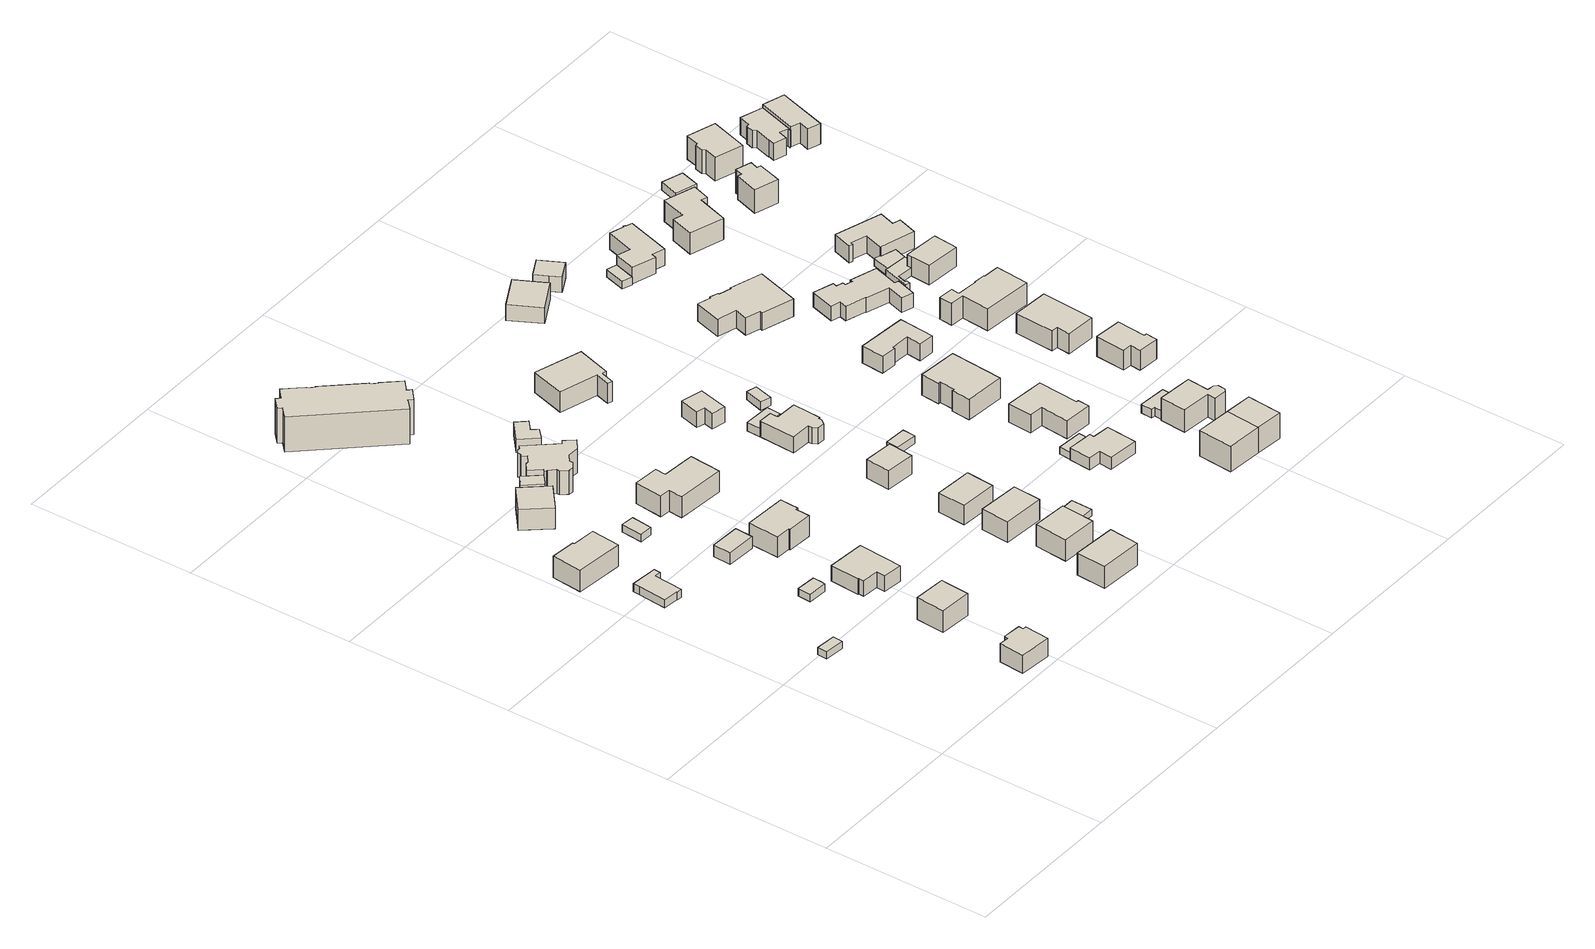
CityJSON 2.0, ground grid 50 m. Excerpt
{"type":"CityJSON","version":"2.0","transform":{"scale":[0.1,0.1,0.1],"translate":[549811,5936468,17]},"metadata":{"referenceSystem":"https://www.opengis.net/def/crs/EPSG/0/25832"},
"CityObjects":{
"building1":{"type":"Building","attributes":{"Gemeindeschluessel":"02200227","Geometrietyp2DReferenz":"3000","BezugspunktDach":"2000","function":"31001_2460","measuredHeight":2.18,"storeysAboveGround":1},"address":[{"country":"Germany","locality":"Hamburg","thoroughfareName":"Fruteweg","postcode":"22559"}],"geometry":[{"type":"Solid","lod":"1","boundaries":[[[[0,1,2,3]],[[4,5,6,7]],[[2,4,7,3]],[[1,5,4,2]],[[0,6,5,1]],[[3,7,6,0]]]]}]},
"building2":{"type":"Building","attributes":{"Gemeindeschluessel":"02200227","Geometrietyp2DReferenz":"3000","BezugspunktDach":"2000","function":"31001_1010","measuredHeight":2.43,"storeysAboveGround":1},"address":[{"country":"Germany","locality":"Hamburg","thoroughfareName":"Fruteweg","postcode":"22559"}],"geometry":[{"type":"Solid","lod":"1","boundaries":[[[[8,9,10,11,12,13,14,15,16]],[[17,18,19,20,21,22,23,24,25]],[[15,17,25,16]],[[14,18,17,15]],[[13,19,18,14]],[[12,20,19,13]],[[11,21,20,12]],[[10,22,21,11]],[[9,23,22,10]],[[8,24,23,9]],[[16,25,24,8]]]]}]},
"building3":{"type":"Building","attributes":{"Gemeindeschluessel":"02200227","Geometrietyp2DReferenz":"3000","BezugspunktDach":"2000","function":"31001_1010","measuredHeight":9.17,"storeysAboveGround":1},"address":[{"country":"Germany","locality":"Hamburg","thoroughfareNumber":"1","thoroughfareName":"Fruteweg","postcode":"22559"}],"geometry":[{"type":"Solid","lod":"1","boundaries":[[[[26,27,28,29,30,31]],[[32,33,34,35,36,37]],[[30,32,37,31]],[[29,33,32,30]],[[28,34,33,29]],[[27,35,34,28]],[[26,36,35,27]],[[31,37,36,26]]]]}]},
"building4":{"type":"Building","attributes":{"Gemeindeschluessel":"02200227","Geometrietyp2DReferenz":"3000","BezugspunktDach":"2000","function":"31001_1100","measuredHeight":7.71,"storeysAboveGround":1},"address":[{"country":"Germany","locality":"Hamburg","thoroughfareNumber":"27","thoroughfareName":"Gerlindweg","postcode":"22559"}],"geometry":[{"type":"Solid","lod":"1","boundaries":[[[[38,39,40,41,42,43,44,45]],[[46,47,48,49,50,51,52,53]],[[44,46,53,45]],[[43,47,46,44]],[[42,48,47,43]],[[41,49,48,42]],[[40,50,49,41]],[[39,51,50,40]],[[38,52,51,39]],[[45,53,52,38]]]]}]},
"building5":{"type":"Building","attributes":{"Gemeindeschluessel":"02200227","Geometrietyp2DReferenz":"3000","BezugspunktDach":"2000","function":"31001_2460","measuredHeight":2.41,"storeysAboveGround":1},"address":[{"country":"Germany","locality":"Hamburg","thoroughfareName":"Gerlindweg","postcode":"22559"}],"geometry":[{"type":"Solid","lod":"1","boundaries":[[[[54,55,56,57,58]],[[59,60,61,62,63]],[[57,59,63,58]],[[56,60,59,57]],[[55,61,60,56]],[[54,62,61,55]],[[58,63,62,54]]]]}]},
"building6":{"type":"Building","attributes":{"Gemeindeschluessel":"02200227","Geometrietyp2DReferenz":"3000","BezugspunktDach":"2000","function":"31001_1010","measuredHeight":9.56,"storeysAboveGround":1},"address":[{"country":"Germany","locality":"Hamburg","thoroughfareNumber":"29","thoroughfareName":"Gerlindweg","postcode":"22559"}],"geometry":[{"type":"Solid","lod":"1","boundaries":[[[[64,65,66,67]],[[68,69,70,71]],[[66,68,71,67]],[[65,69,68,66]],[[64,70,69,65]],[[67,71,70,64]]]]}]},
"building7":{"type":"Building","attributes":{"Gemeindeschluessel":"02200227","Geometrietyp2DReferenz":"3000","BezugspunktDach":"2000","function":"31001_1010","measuredHeight":7.61,"storeysAboveGround":2},"address":[{"country":"Germany","locality":"Hamburg","thoroughfareNumber":"23","thoroughfareName":"Tinsdaler Heideweg","postcode":"22559"}],"geometry":[{"type":"Solid","lod":"1","boundaries":[[[[72,73,74,75]],[[76,77,78,79]],[[74,76,79,75]],[[73,77,76,74]],[[72,78,77,73]],[[75,79,78,72]]]]}]},
"building8":{"type":"Building","attributes":{"Gemeindeschluessel":"02200227","Geometrietyp2DReferenz":"3000","BezugspunktDach":"2000","function":"31001_1010","measuredHeight":8.28,"storeysAboveGround":1},"address":[{"country":"Germany","locality":"Hamburg","thoroughfareNumber":"31","thoroughfareName":"Gerlindweg","postcode":"22559"}],"geometry":[{"type":"Solid","lod":"1","boundaries":[[[[80,81,82,83,84,85,86,87,88]],[[89,90,91,92,93,94,95,96,97]],[[87,89,97,88]],[[86,90,89,87]],[[85,91,90,86]],[[84,92,91,85]],[[83,93,92,84]],[[82,94,93,83]],[[81,95,94,82]],[[80,96,95,81]],[[88,97,96,80]]]]}]},
"building9":{"type":"Building","attributes":{"Gemeindeschluessel":"02200227","Geometrietyp2DReferenz":"3000","BezugspunktDach":"2000","function":"31001_2460","measuredHeight":4.73,"storeysAboveGround":1},"address":[{"country":"Germany","locality":"Hamburg","thoroughfareName":"Gerlindweg","postcode":"22559"}],"geometry":[{"type":"Solid","lod":"1","boundaries":[[[[98,99,100,101]],[[102,103,104,105]],[[100,102,105,101]],[[99,103,102,100]],[[98,104,103,99]],[[101,105,104,98]]]]}]},
"building10":{"type":"Building","attributes":{"Gemeindeschluessel":"02200227","Geometrietyp2DReferenz":"3000","BezugspunktDach":"2000","function":"31001_2460","measuredHeight":2.71,"storeysAboveGround":1},"address":[{"country":"Germany","locality":"Hamburg","thoroughfareName":"Fruteweg","postcode":"22559"}],"geometry":[{"type":"Solid","lod":"1","boundaries":[[[[106,107,108,109]],[[110,111,112,113]],[[108,110,113,109]],[[107,111,110,108]],[[106,112,111,107]],[[109,113,112,106]]]]}]},
"building11":{"type":"Building","attributes":{"Gemeindeschluessel":"02200227","Geometrietyp2DReferenz":"3000","BezugspunktDach":"2000","function":"31001_2460","measuredHeight":5.49,"storeysAboveGround":1},"address":[{"country":"Germany","locality":"Hamburg","thoroughfareName":"Tinsdaler Heideweg","postcode":"22559"}],"geometry":[{"type":"Solid","lod":"1","boundaries":[[[[114,115,116,117,118,119]],[[120,121,122,123,124,125]],[[118,120,125,119]],[[117,121,120,118]],[[116,122,121,117]],[[115,123,122,116]],[[114,124,123,115]],[[119,125,124,114]]]]}]},
"building12":{"type":"Building","attributes":{"Gemeindeschluessel":"02200227","Geometrietyp2DReferenz":"3000","BezugspunktDach":"2000","function":"31001_1010","measuredHeight":9.03,"storeysAboveGround":1},"address":[{"country":"Germany","locality":"Hamburg","thoroughfareNumber":"33","thoroughfareName":"Gerlindweg","postcode":"22559"}],"geometry":[{"type":"Solid","lod":"1","boundaries":[[[[126,127,128,129,130,131,132,133]],[[134,135,136,137,138,139,140,141]],[[132,134,141,133]],[[131,135,134,132]],[[130,136,135,131]],[[129,137,136,130]],[[128,138,137,129]],[[127,139,138,128]],[[126,140,139,127]],[[133,141,140,126]]]]}]},
"building13":{"type":"Building","attributes":{"Gemeindeschluessel":"02200227","Geometrietyp2DReferenz":"3000","BezugspunktDach":"2000","function":"31001_1010","measuredHeight":13.44,"storeysAboveGround":3},"address":[{"country":"Germany","locality":"Hamburg","thoroughfareNumber":"24b","thoroughfareName":"Tinsdaler Heideweg","postcode":"22559"}],"geometry":[{"type":"Solid","lod":"1","boundaries":[[[[142,143,144,145,146,147,148,149,150,151,152,153,154,155,156,157,158,159,160,161]],[[162,163,164,165,166,167,168,169,170,171,172,173,174,175,176,177,178,179,180,181]],[[160,162,181,161]],[[159,163,162,160]],[[158,164,163,159]],[[157,165,164,158]],[[156,166,165,157]],[[155,167,166,156]],[[154,168,167,155]],[[153,169,168,154]],[[152,170,169,153]],[[151,171,170,152]],[[150,172,171,151]],[[149,173,172,150]],[[148,174,173,149]],[[147,175,174,148]],[[146,176,175,147]],[[145,177,176,146]],[[144,178,177,145]],[[143,179,178,144]],[[142,180,179,143]],[[161,181,180,142]]]]}]},
"building14":{"type":"Building","attributes":{"Gemeindeschluessel":"02200227","Geometrietyp2DReferenz":"3000","BezugspunktDach":"2000","function":"31001_1010","measuredHeight":7.89,"storeysAboveGround":1},"address":[{"country":"Germany","locality":"Hamburg","thoroughfareNumber":"35","thoroughfareName":"Gerlindweg","postcode":"22559"}],"geometry":[{"type":"Solid","lod":"1","boundaries":[[[[182,183,184,185,186,187,188,189]],[[190,191,192,193,194,195,196,197]],[[188,190,197,189]],[[187,191,190,188]],[[186,192,191,187]],[[185,193,192,186]],[[184,194,193,185]],[[183,195,194,184]],[[182,196,195,183]],[[189,197,196,182]]]]}]},
"building15":{"type":"Building","attributes":{"Gemeindeschluessel":"02200227","Geometrietyp2DReferenz":"3000","BezugspunktDach":"2000","function":"31001_1100","measuredHeight":10.63,"storeysAboveGround":1},"address":[{"country":"Germany","locality":"Hamburg","thoroughfareNumber":"21","thoroughfareName":"Tinsdaler Heideweg","postcode":"22559"}],"geometry":[{"type":"Solid","lod":"1","boundaries":[[[[198,199,200,201,202,203,204,205,206,207,208,209,210,211,212,213,214,215,216,217,218,219,220,221,222]],[[223,224,225,226,227,228,229,230,231,232,233,234,235,236,237,238,239,240,241,242,243,244,245,246,247]],[[221,223,247,222]],[[220,224,223,221]],[[219,225,224,220]],[[218,226,225,219]],[[217,227,226,218]],[[216,228,227,217]],[[215,229,228,216]],[[214,230,229,215]],[[213,231,230,214]],[[212,232,231,213]],[[211,233,232,212]],[[210,234,233,211]],[[209,235,234,210]],[[208,236,235,209]],[[207,237,236,208]],[[206,238,237,207]],[[205,239,238,206]],[[204,240,239,205]],[[203,241,240,204]],[[202,242,241,203]],[[201,243,242,202]],[[200,244,243,201]],[[199,245,244,200]],[[198,246,245,199]],[[222,247,246,198]]]]}]},
"building16":{"type":"Building","attributes":{"Gemeindeschluessel":"02200227","Geometrietyp2DReferenz":"3000","BezugspunktDach":"2000","function":"31001_1010","measuredHeight":9.41,"storeysAboveGround":1},"address":[{"country":"Germany","locality":"Hamburg","thoroughfareNumber":"28a","thoroughfareName":"Gerlindweg","postcode":"22559"}],"geometry":[{"type":"Solid","lod":"1","boundaries":[[[[248,249,250,251]],[[252,253,254,255]],[[250,252,255,251]],[[249,253,252,250]],[[248,254,253,249]],[[251,255,254,248]]]]}]},
"building17":{"type":"Building","attributes":{"Gemeindeschluessel":"02200227","Geometrietyp2DReferenz":"3000","BezugspunktDach":"2000","function":"31001_1010","measuredHeight":4.75,"storeysAboveGround":1},"address":[{"country":"Germany","locality":"Hamburg","thoroughfareNumber":"19","thoroughfareName":"Tinsdaler Heideweg","postcode":"22559"}],"geometry":[{"type":"Solid","lod":"1","boundaries":[[[[256,257,258,259,260,261]],[[262,263,264,265,266,267]],[[260,262,267,261]],[[259,263,262,260]],[[258,264,263,259]],[[257,265,264,258]],[[256,266,265,257]],[[261,267,266,256]]]]}]},
"building18":{"type":"Building","attributes":{"Gemeindeschluessel":"02200227","Geometrietyp2DReferenz":"3000","BezugspunktDach":"2000","function":"31001_1010","measuredHeight":9.62,"storeysAboveGround":1},"address":[{"country":"Germany","locality":"Hamburg","thoroughfareNumber":"30","thoroughfareName":"Gerlindweg","postcode":"22559"}],"geometry":[{"type":"Solid","lod":"1","boundaries":[[[[268,269,270,271]],[[272,273,274,275]],[[270,272,275,271]],[[269,273,272,270]],[[268,274,273,269]],[[271,275,274,268]]]]}]},
"building19":{"type":"Building","attributes":{"Gemeindeschluessel":"02200227","Geometrietyp2DReferenz":"3000","BezugspunktDach":"2000","function":"31001_1010","measuredHeight":7.41,"storeysAboveGround":1},"address":[{"country":"Germany","locality":"Hamburg","thoroughfareNumber":"32","thoroughfareName":"Gerlindweg","postcode":"22559"}],"geometry":[{"type":"Solid","lod":"1","boundaries":[[[[276,277,278,279]],[[280,281,282,283]],[[278,280,283,279]],[[277,281,280,278]],[[276,282,281,277]],[[279,283,282,276]]]]}]},
"building20":{"type":"Building","attributes":{"Gemeindeschluessel":"02200227","Geometrietyp2DReferenz":"3000","BezugspunktDach":"2000","function":"31001_1010","measuredHeight":8.05,"storeysAboveGround":1},"address":[{"country":"Germany","locality":"Hamburg","thoroughfareNumber":"32a","thoroughfareName":"Gerlindweg","postcode":"22559"}],"geometry":[{"type":"Solid","lod":"1","boundaries":[[[[284,285,286,287,288,289]],[[290,291,292,293,294,295]],[[288,290,295,289]],[[287,291,290,288]],[[286,292,291,287]],[[285,293,292,286]],[[284,294,293,285]],[[289,295,294,284]]]]}]},
"building21":{"type":"Building","attributes":{"Gemeindeschluessel":"02200227","Geometrietyp2DReferenz":"3000","BezugspunktDach":"2000","function":"31001_2460","measuredHeight":1.97,"storeysAboveGround":1},"address":[{"country":"Germany","locality":"Hamburg","thoroughfareName":"Gerlindweg","postcode":"22559"}],"geometry":[{"type":"Solid","lod":"1","boundaries":[[[[296,297,298,299]],[[300,301,302,303]],[[298,300,303,299]],[[297,301,300,298]],[[296,302,301,297]],[[299,303,302,296]]]]}]},
"building22":{"type":"Building","attributes":{"Gemeindeschluessel":"02200227","Geometrietyp2DReferenz":"3000","BezugspunktDach":"2000","function":"31001_2700","measuredHeight":2.82,"storeysAboveGround":1},"address":[{"country":"Germany","locality":"Hamburg","thoroughfareName":"Gerlindweg","postcode":"22559"}],"geometry":[{"type":"Solid","lod":"1","boundaries":[[[[304,305,306,307,308,309]],[[310,311,312,313,314,315]],[[308,310,315,309]],[[307,311,310,308]],[[306,312,311,307]],[[305,313,312,306]],[[304,314,313,305]],[[309,315,314,304]]]]}]},
"building23":{"type":"Building","attributes":{"Gemeindeschluessel":"02200227","Geometrietyp2DReferenz":"3000","BezugspunktDach":"2000","function":"31001_1010","measuredHeight":8.15,"storeysAboveGround":1},"address":[{"country":"Germany","locality":"Hamburg","thoroughfareNumber":"34","thoroughfareName":"Gerlindweg","postcode":"22559"}],"geometry":[{"type":"Solid","lod":"1","boundaries":[[[[316,317,318,319]],[[320,321,322,323]],[[318,320,323,319]],[[317,321,320,318]],[[316,322,321,317]],[[319,323,322,316]]]]}]},
"building24":{"type":"Building","attributes":{"Gemeindeschluessel":"02200227","Geometrietyp2DReferenz":"3000","BezugspunktDach":"2000","function":"31001_1100","measuredHeight":9.04,"storeysAboveGround":1},"address":[{"country":"Germany","locality":"Hamburg","thoroughfareNumber":"21","thoroughfareName":"Farnstieg","postcode":"22559"}],"geometry":[{"type":"Solid","lod":"1","boundaries":[[[[324,325,326,327,328,329,330,331]],[[332,333,334,335,336,337,338,339]],[[330,332,339,331]],[[329,333,332,330]],[[328,334,333,329]],[[327,335,334,328]],[[326,336,335,327]],[[325,337,336,326]],[[324,338,337,325]],[[331,339,338,324]]]]}]},
"building25":{"type":"Building","attributes":{"Gemeindeschluessel":"02200227","Geometrietyp2DReferenz":"3000","BezugspunktDach":"2000","function":"31001_1100","measuredHeight":8.66,"storeysAboveGround":1},"address":[{"country":"Germany","locality":"Hamburg","thoroughfareNumber":"36","thoroughfareName":"Gerlindweg","postcode":"22559"}],"geometry":[{"type":"Solid","lod":"1","boundaries":[[[[340,341,342,343,344,345,346,347,348,349,350,351]],[[352,353,354,355,356,357,358,359,360,361,362,363]],[[350,352,363,351]],[[349,353,352,350]],[[348,354,353,349]],[[347,355,354,348]],[[346,356,355,347]],[[345,357,356,346]],[[344,358,357,345]],[[343,359,358,344]],[[342,360,359,343]],[[341,361,360,342]],[[340,362,361,341]],[[351,363,362,340]]]]}]},
"building26":{"type":"Building","attributes":{"Gemeindeschluessel":"02200227","Geometrietyp2DReferenz":"3000","BezugspunktDach":"2000","function":"31001_1010","measuredHeight":6.98,"storeysAboveGround":1},"address":[{"country":"Germany","locality":"Hamburg","thoroughfareNumber":"19","thoroughfareName":"Farnstieg","postcode":"22559"}],"geometry":[{"type":"Solid","lod":"1","boundaries":[[[[364,365,366,367,368,369]],[[370,371,372,373,374,375]],[[368,370,375,369]],[[367,371,370,368]],[[366,372,371,367]],[[365,373,372,366]],[[364,374,373,365]],[[369,375,374,364]]]]}]},
"building27":{"type":"Building","attributes":{"Gemeindeschluessel":"02200227","Geometrietyp2DReferenz":"3000","BezugspunktDach":"2000","function":"31001_2460","measuredHeight":2.67,"storeysAboveGround":1},"address":[{"country":"Germany","locality":"Hamburg","thoroughfareName":"Gerlindweg","postcode":"22559"}],"geometry":[{"type":"Solid","lod":"1","boundaries":[[[[376,377,378,379,380]],[[381,382,383,384,385]],[[379,381,385,380]],[[378,382,381,379]],[[377,383,382,378]],[[376,384,383,377]],[[380,385,384,376]]]]}]},
"building28":{"type":"Building","attributes":{"Gemeindeschluessel":"02200227","Geometrietyp2DReferenz":"3000","BezugspunktDach":"2000","function":"31001_2460","measuredHeight":2.52,"storeysAboveGround":1},"address":[{"country":"Germany","locality":"Hamburg","thoroughfareName":"Gerlindweg","postcode":"22559"}],"geometry":[{"type":"Solid","lod":"1","boundaries":[[[[386,387,388,389]],[[390,391,392,393]],[[388,390,393,389]],[[387,391,390,388]],[[386,392,391,387]],[[389,393,392,386]]]]}]},
"building29":{"type":"Building","attributes":{"Gemeindeschluessel":"02200227","Geometrietyp2DReferenz":"3000","BezugspunktDach":"2000","function":"31001_2460","measuredHeight":3.04,"storeysAboveGround":1},"address":[{"country":"Germany","locality":"Hamburg","thoroughfareName":"Farnstieg","postcode":"22559"}],"geometry":[{"type":"Solid","lod":"1","boundaries":[[[[394,395,396,397]],[[398,399,400,401]],[[396,398,401,397]],[[395,399,398,396]],[[394,400,399,395]],[[397,401,400,394]]]]}]},
"building30":{"type":"Building","attributes":{"Gemeindeschluessel":"02200227","Geometrietyp2DReferenz":"3000","BezugspunktDach":"2000","function":"31001_1010","measuredHeight":3.89,"storeysAboveGround":1},"address":[{"country":"Germany","locality":"Hamburg","thoroughfareNumber":"47c","thoroughfareName":"Wateweg","postcode":"22559"}],"geometry":[{"type":"Solid","lod":"1","boundaries":[[[[402,403,404,405,406,407,408,409]],[[410,411,412,413,414,415,416,417]],[[408,410,417,409]],[[407,411,410,408]],[[406,412,411,407]],[[405,413,412,406]],[[404,414,413,405]],[[403,415,414,404]],[[402,416,415,403]],[[409,417,416,402]]]]}]},
"building31":{"type":"Building","attributes":{"Gemeindeschluessel":"02200227","Geometrietyp2DReferenz":"3000","BezugspunktDach":"2000","function":"31001_2460","measuredHeight":2.58,"storeysAboveGround":1},"address":[{"country":"Germany","locality":"Hamburg","thoroughfareName":"Wateweg","postcode":"22559"}],"geometry":[{"type":"Solid","lod":"1","boundaries":[[[[418,419,420,421]],[[422,423,424,425]],[[420,422,425,421]],[[419,423,422,420]],[[418,424,423,419]],[[421,425,424,418]]]]}]},
"building32":{"type":"Building","attributes":{"Gemeindeschluessel":"02200227","Geometrietyp2DReferenz":"3000","BezugspunktDach":"2000","function":"31001_1100","measuredHeight":7.38,"storeysAboveGround":1},"address":[{"country":"Germany","locality":"Hamburg","thoroughfareNumber":"47a","thoroughfareName":"Wateweg","postcode":"22559"}],"geometry":[{"type":"Solid","lod":"1","boundaries":[[[[426,427,428,429,430,431,432,433]],[[434,435,436,437,438,439,440,441]],[[432,434,441,433]],[[431,435,434,432]],[[430,436,435,431]],[[429,437,436,430]],[[428,438,437,429]],[[427,439,438,428]],[[426,440,439,427]],[[433,441,440,426]]]]}]},
"building33":{"type":"Building","attributes":{"Gemeindeschluessel":"02200227","Geometrietyp2DReferenz":"3000","BezugspunktDach":"2000","function":"31001_1010","measuredHeight":7.32,"storeysAboveGround":2},"address":[{"country":"Germany","locality":"Hamburg","thoroughfareNumber":"49c","thoroughfareName":"Wateweg","postcode":"22559"}],"geometry":[{"type":"Solid","lod":"1","boundaries":[[[[442,443,444,445,446,447,448,449]],[[450,451,452,453,454,455,456,457]],[[448,450,457,449]],[[447,451,450,448]],[[446,452,451,447]],[[445,453,452,446]],[[444,454,453,445]],[[443,455,454,444]],[[442,456,455,443]],[[449,457,456,442]]]]}]},
"building34":{"type":"Building","attributes":{"Gemeindeschluessel":"02200227","Geometrietyp2DReferenz":"3000","BezugspunktDach":"2000","function":"31001_1010","measuredHeight":8.3,"storeysAboveGround":2},"address":[{"country":"Germany","locality":"Hamburg","thoroughfareNumber":"45a","thoroughfareName":"Wateweg","postcode":"22559"}],"geometry":[{"type":"Solid","lod":"1","boundaries":[[[[458,459,460,461]],[[462,463,464,465]],[[460,462,465,461]],[[459,463,462,460]],[[458,464,463,459]],[[461,465,464,458]]]]}]},
"building35":{"type":"Building","attributes":{"Gemeindeschluessel":"02200227","Geometrietyp2DReferenz":"3000","BezugspunktDach":"2000","function":"31001_1010","measuredHeight":6.79,"storeysAboveGround":1},"address":[{"country":"Germany","locality":"Hamburg","thoroughfareNumber":"17a","thoroughfareName":"Tinsdaler Heideweg","postcode":"22559"}],"geometry":[{"type":"Solid","lod":"1","boundaries":[[[[466,467,468,469,470]],[[471,472,473,474,475]],[[469,471,475,470]],[[468,472,471,469]],[[467,473,472,468]],[[466,474,473,467]],[[470,475,474,466]]]]}]},
"building36":{"type":"Building","attributes":{"Gemeindeschluessel":"02200227","Geometrietyp2DReferenz":"3000","BezugspunktDach":"2000","function":"31001_2460","measuredHeight":2.39,"storeysAboveGround":1},"address":[{"country":"Germany","locality":"Hamburg","thoroughfareName":"Tinsdaler Heideweg","postcode":"22559"}],"geometry":[{"type":"Solid","lod":"1","boundaries":[[[[468,476,477,478]],[[479,480,481,482]],[[477,479,482,478]],[[476,480,479,477]],[[468,481,480,476]],[[478,482,481,468]]]]}]},
"building37":{"type":"Building","attributes":{"Gemeindeschluessel":"02200227","Geometrietyp2DReferenz":"3000","BezugspunktDach":"2000","function":"31001_1010","measuredHeight":8.39,"storeysAboveGround":2},"address":[{"country":"Germany","locality":"Hamburg","thoroughfareNumber":"45","thoroughfareName":"Wateweg","postcode":"22559"}],"geometry":[{"type":"Solid","lod":"1","boundaries":[[[[461,460,483,484]],[[485,462,465,486]],[[483,485,486,484]],[[460,462,485,483]],[[461,465,462,460]],[[484,486,465,461]]]]}]},
"building38":{"type":"Building","attributes":{"Gemeindeschluessel":"02200227","Geometrietyp2DReferenz":"3000","BezugspunktDach":"2000","function":"31001_1010","measuredHeight":7.07,"storeysAboveGround":1},"address":[{"country":"Germany","locality":"Hamburg","thoroughfareNumber":"49b","thoroughfareName":"Wateweg","postcode":"22559"}],"geometry":[{"type":"Solid","lod":"1","boundaries":[[[[487,488,489,490,491,492,493,494]],[[495,496,497,498,499,500,501,502]],[[493,495,502,494]],[[492,496,495,493]],[[491,497,496,492]],[[490,498,497,491]],[[489,499,498,490]],[[488,500,499,489]],[[487,501,500,488]],[[494,502,501,487]]]]}]},
"building39":{"type":"Building","attributes":{"Gemeindeschluessel":"02200227","Geometrietyp2DReferenz":"3000","BezugspunktDach":"2000","function":"31001_1010","measuredHeight":10.72,"storeysAboveGround":1},"address":[{"country":"Germany","locality":"Hamburg","thoroughfareNumber":"47","thoroughfareName":"Wateweg","postcode":"22559"}],"geometry":[{"type":"Solid","lod":"1","boundaries":[[[[503,504,505,506,507,508,509,510,511,512,513,514]],[[515,516,517,518,519,520,521,522,523,524,525,526]],[[513,515,526,514]],[[512,516,515,513]],[[511,517,516,512]],[[510,518,517,511]],[[509,519,518,510]],[[508,520,519,509]],[[507,521,520,508]],[[506,522,521,507]],[[505,523,522,506]],[[504,524,523,505]],[[503,525,524,504]],[[514,526,525,503]]]]}]},
"building40":{"type":"Building","attributes":{"Gemeindeschluessel":"02200227","Geometrietyp2DReferenz":"3000","BezugspunktDach":"2000","function":"31001_2460","measuredHeight":2.71,"storeysAboveGround":1},"address":[{"country":"Germany","locality":"Hamburg","thoroughfareName":"Wateweg","postcode":"22559"}],"geometry":[{"type":"Solid","lod":"1","boundaries":[[[[527,528,529,530,531,532,533,534]],[[535,536,537,538,539,540,541,542]],[[533,535,542,534]],[[532,536,535,533]],[[531,537,536,532]],[[530,538,537,531]],[[529,539,538,530]],[[528,540,539,529]],[[527,541,540,528]],[[534,542,541,527]]]]}]},
"building41":{"type":"Building","attributes":{"Gemeindeschluessel":"02200227","Geometrietyp2DReferenz":"3000","BezugspunktDach":"2000","function":"31001_1100","measuredHeight":6.32,"storeysAboveGround":1},"address":[{"country":"Germany","locality":"Hamburg","thoroughfareNumber":"17","thoroughfareName":"Tinsdaler Heideweg","postcode":"22559"}],"geometry":[{"type":"Solid","lod":"1","boundaries":[[[[543,544,545,478,546]],[[547,548,549,550,551]],[[478,547,551,546]],[[545,548,547,478]],[[544,549,548,545]],[[543,550,549,544]],[[546,551,550,543]]]]}]},
"building42":{"type":"Building","attributes":{"Gemeindeschluessel":"02200227","Geometrietyp2DReferenz":"3000","BezugspunktDach":"2000","function":"31001_1010","measuredHeight":6.85,"storeysAboveGround":1},"address":[{"country":"Germany","locality":"Hamburg","thoroughfareNumber":"17a","thoroughfareName":"Farnstieg","postcode":"22559"}],"geometry":[{"type":"Solid","lod":"1","boundaries":[[[[552,553,554,555,556,557,558,559,560,561,562,563,564,565]],[[566,567,568,569,570,571,572,573,574,575,576,577,578,579]],[[564,566,579,565]],[[563,567,566,564]],[[562,568,567,563]],[[561,569,568,562]],[[560,570,569,561]],[[559,571,570,560]],[[558,572,571,559]],[[557,573,572,558]],[[556,574,573,557]],[[555,575,574,556]],[[554,576,575,555]],[[553,577,576,554]],[[552,578,577,553]],[[565,579,578,552]]]]}]},
"building43":{"type":"Building","attributes":{"Gemeindeschluessel":"02200227","Geometrietyp2DReferenz":"3000","BezugspunktDach":"2000","function":"31001_2460","measuredHeight":2.38,"storeysAboveGround":1},"address":[{"country":"Germany","locality":"Hamburg","thoroughfareName":"Farnstieg","postcode":"22559"}],"geometry":[{"type":"Solid","lod":"1","boundaries":[[[[580,581,582,583]],[[584,585,586,587]],[[582,584,587,583]],[[581,585,584,582]],[[580,586,585,581]],[[583,587,586,580]]]]}]},
"building44":{"type":"Building","attributes":{"Gemeindeschluessel":"02200227","Geometrietyp2DReferenz":"3000","BezugspunktDach":"2000","function":"31001_1100","measuredHeight":5.92,"storeysAboveGround":2},"address":[{"country":"Germany","locality":"Hamburg","thoroughfareNumber":"15","thoroughfareName":"Farnstieg","postcode":"22559"}],"geometry":[{"type":"Solid","lod":"1","boundaries":[[[[588,589,590,591,592,593,594,595,596,597,598,599,600,601,602,603,604,605]],[[606,607,608,609,610,611,612,613,614,615,616,617,618,619,620,621,622,623]],[[604,606,623,605]],[[603,607,606,604]],[[602,608,607,603]],[[601,609,608,602]],[[600,610,609,601]],[[599,611,610,600]],[[598,612,611,599]],[[597,613,612,598]],[[596,614,613,597]],[[595,615,614,596]],[[594,616,615,595]],[[593,617,616,594]],[[592,618,617,593]],[[591,619,618,592]],[[590,620,619,591]],[[589,621,620,590]],[[588,622,621,589]],[[605,623,622,588]]]]}]},
"building45":{"type":"Building","attributes":{"Gemeindeschluessel":"02200227","Geometrietyp2DReferenz":"3000","BezugspunktDach":"2000","function":"31001_1010","measuredHeight":9.17,"storeysAboveGround":1},"address":[{"country":"Germany","locality":"Hamburg","thoroughfareNumber":"47b","thoroughfareName":"Wateweg","postcode":"22559"}],"geometry":[{"type":"Solid","lod":"1","boundaries":[[[[624,625,626,627,628,629,630,631]],[[632,633,634,635,636,637,638,639]],[[630,632,639,631]],[[629,633,632,630]],[[628,634,633,629]],[[627,635,634,628]],[[626,636,635,627]],[[625,637,636,626]],[[624,638,637,625]],[[631,639,638,624]]]]}]},
"building46":{"type":"Building","attributes":{"Gemeindeschluessel":"02200227","Geometrietyp2DReferenz":"3000","BezugspunktDach":"2000","function":"31001_1010","measuredHeight":5.93,"storeysAboveGround":1},"address":[{"country":"Germany","locality":"Hamburg","thoroughfareNumber":"26","thoroughfareName":"Farnstieg","postcode":"22559"}],"geometry":[{"type":"Solid","lod":"1","boundaries":[[[[640,641,642,643,644,645,646,647,648,649,650,651]],[[652,653,654,655,656,657,658,659,660,661,662,663]],[[650,652,663,651]],[[649,653,652,650]],[[648,654,653,649]],[[647,655,654,648]],[[646,656,655,647]],[[645,657,656,646]],[[644,658,657,645]],[[643,659,658,644]],[[642,660,659,643]],[[641,661,660,642]],[[640,662,661,641]],[[651,663,662,640]]]]}]},
"building47":{"type":"Building","attributes":{"Gemeindeschluessel":"02200227","Geometrietyp2DReferenz":"3000","BezugspunktDach":"2000","function":"31001_1010","measuredHeight":7.71,"storeysAboveGround":1},"address":[{"country":"Germany","locality":"Hamburg","thoroughfareNumber":"49","thoroughfareName":"Wateweg","postcode":"22559"}],"geometry":[{"type":"Solid","lod":"1","boundaries":[[[[664,665,666,667,668,669]],[[670,671,672,673,674,675]],[[668,670,675,669]],[[667,671,670,668]],[[666,672,671,667]],[[665,673,672,666]],[[664,674,673,665]],[[669,675,674,664]]]]}]},
"building48":{"type":"Building","attributes":{"Gemeindeschluessel":"02200227","Geometrietyp2DReferenz":"3000","BezugspunktDach":"2000","function":"31001_1120","measuredHeight":9.89,"storeysAboveGround":1},"address":[{"country":"Germany","locality":"Hamburg","thoroughfareNumber":"49a","thoroughfareName":"Wateweg","postcode":"22559"}],"geometry":[{"type":"Solid","lod":"1","boundaries":[[[[676,677,678,679,680,681,682,683,684,685,686,687]],[[688,689,690,691,692,693,694,695,696,697,698,699]],[[686,688,699,687]],[[685,689,688,686]],[[684,690,689,685]],[[683,691,690,684]],[[682,692,691,683]],[[681,693,692,682]],[[680,694,693,681]],[[679,695,694,680]],[[678,696,695,679]],[[677,697,696,678]],[[676,698,697,677]],[[687,699,698,676]]]]}]},
"building49":{"type":"Building","attributes":{"Gemeindeschluessel":"02200227","Geometrietyp2DReferenz":"3000","BezugspunktDach":"2000","function":"31001_2460","measuredHeight":2.51,"storeysAboveGround":1},"address":[{"country":"Germany","locality":"Hamburg","thoroughfareName":"Wateweg","postcode":"22559"}],"geometry":[{"type":"Solid","lod":"1","boundaries":[[[[700,701,702,703,704,705,706,707,708,709,710]],[[711,712,713,714,715,716,717,718,719,720,721]],[[709,711,721,710]],[[708,712,711,709]],[[707,713,712,708]],[[706,714,713,707]],[[705,715,714,706]],[[704,716,715,705]],[[703,717,716,704]],[[702,718,717,703]],[[701,719,718,702]],[[700,720,719,701]],[[710,721,720,700]]]]}]},
"building50":{"type":"Building","attributes":{"Gemeindeschluessel":"02200227","Geometrietyp2DReferenz":"3000","BezugspunktDach":"2000","function":"31001_1010","measuredHeight":9.04,"storeysAboveGround":1},"address":[{"country":"Germany","locality":"Hamburg","thoroughfareNumber":"24","thoroughfareName":"Farnstieg","postcode":"22559"}],"geometry":[{"type":"Solid","lod":"1","boundaries":[[[[722,723,724,725,726,727,728,729]],[[730,731,732,733,734,735,736,737]],[[728,730,737,729]],[[727,731,730,728]],[[726,732,731,727]],[[725,733,732,726]],[[724,734,733,725]],[[723,735,734,724]],[[722,736,735,723]],[[729,737,736,722]]]]}]},
"building51":{"type":"Building","attributes":{"Gemeindeschluessel":"02200227","Geometrietyp2DReferenz":"3000","BezugspunktDach":"2000","function":"31001_2460","measuredHeight":2.42,"storeysAboveGround":1},"address":[{"country":"Germany","locality":"Hamburg","thoroughfareName":"Farnstieg","postcode":"22559"}],"geometry":[{"type":"Solid","lod":"1","boundaries":[[[[738,739,740,741,702,701]],[[742,743,744,745,746,747]],[[702,742,747,701]],[[741,743,742,702]],[[740,744,743,741]],[[739,745,744,740]],[[738,746,745,739]],[[701,747,746,738]]]]}]},
"building52":{"type":"Building","attributes":{"Gemeindeschluessel":"02200227","Geometrietyp2DReferenz":"3000","BezugspunktDach":"2000","function":"31001_1010","measuredHeight":8.21,"storeysAboveGround":1},"address":[{"country":"Germany","locality":"Hamburg","thoroughfareNumber":"51","thoroughfareName":"Wateweg","postcode":"22559"}],"geometry":[{"type":"Solid","lod":"1","boundaries":[[[[705,704,703,748,749,750]],[[751,752,753,754,755,756]],[[749,751,756,750]],[[748,752,751,749]],[[703,753,752,748]],[[704,754,753,703]],[[705,755,754,704]],[[750,756,755,705]]]]}]},
"building53":{"type":"Building","attributes":{"Gemeindeschluessel":"02200227","Geometrietyp2DReferenz":"3000","BezugspunktDach":"2000","function":"31001_1010","measuredHeight":7.82,"storeysAboveGround":1},"address":[{"country":"Germany","locality":"Hamburg","thoroughfareNumber":"13","thoroughfareName":"Farnstieg","postcode":"22559"}],"geometry":[{"type":"Solid","lod":"1","boundaries":[[[[740,739,757,758,759,760,761,762,763,764,765]],[[766,767,768,769,770,771,772,773,774,775,776]],[[764,766,776,765]],[[763,767,766,764]],[[762,768,767,763]],[[761,769,768,762]],[[760,770,769,761]],[[759,771,770,760]],[[758,772,771,759]],[[757,773,772,758]],[[739,774,773,757]],[[740,775,774,739]],[[765,776,775,740]]]]}]},
"building54":{"type":"Building","attributes":{"Gemeindeschluessel":"02200227","Geometrietyp2DReferenz":"3000","BezugspunktDach":"2000","function":"31001_2460","measuredHeight":2.47,"storeysAboveGround":1},"address":[{"country":"Germany","locality":"Hamburg","thoroughfareName":"Farnstieg","postcode":"22559"}],"geometry":[{"type":"Solid","lod":"1","boundaries":[[[[777,778,779,780]],[[781,782,783,784]],[[779,781,784,780]],[[778,782,781,779]],[[777,783,782,778]],[[780,784,783,777]]]]}]},
"building55":{"type":"Building","attributes":{"Gemeindeschluessel":"02200227","Geometrietyp2DReferenz":"3000","BezugspunktDach":"2000","function":"31001_1010","measuredHeight":7.63,"storeysAboveGround":1},"address":[{"country":"Germany","locality":"Hamburg","thoroughfareNumber":"22","thoroughfareName":"Farnstieg","postcode":"22559"}],"geometry":[{"type":"Solid","lod":"1","boundaries":[[[[785,786,787,788,789,790,791,792]],[[793,794,795,796,797,798,799,800]],[[791,793,800,792]],[[790,794,793,791]],[[789,795,794,790]],[[788,796,795,789]],[[787,797,796,788]],[[786,798,797,787]],[[785,799,798,786]],[[792,800,799,785]]]]}]},
"building56":{"type":"Building","attributes":{"Gemeindeschluessel":"02200227","Geometrietyp2DReferenz":"3000","BezugspunktDach":"2000","function":"31001_1010","measuredHeight":9.28,"storeysAboveGround":1},"address":[{"country":"Germany","locality":"Hamburg","thoroughfareNumber":"22a","thoroughfareName":"Farnstieg","postcode":"22559"}],"geometry":[{"type":"Solid","lod":"1","boundaries":[[[[801,802,803,804,805,806,807,808]],[[809,810,811,812,813,814,815,816]],[[807,809,816,808]],[[806,810,809,807]],[[805,811,810,806]],[[804,812,811,805]],[[803,813,812,804]],[[802,814,813,803]],[[801,815,814,802]],[[808,816,815,801]]]]}]},
"building57":{"type":"Building","attributes":{"Gemeindeschluessel":"02200227","Geometrietyp2DReferenz":"3000","BezugspunktDach":"2000","function":"31001_1010","measuredHeight":7.67,"storeysAboveGround":1},"address":[{"country":"Germany","locality":"Hamburg","thoroughfareNumber":"20b","thoroughfareName":"Farnstieg","postcode":"22559"}],"geometry":[{"type":"Solid","lod":"1","boundaries":[[[[817,818,819,820,821,822,823,824,825,826,827,828,829,830]],[[831,832,833,834,835,836,837,838,839,840,841,842,843,844]],[[829,831,844,830]],[[828,832,831,829]],[[827,833,832,828]],[[826,834,833,827]],[[825,835,834,826]],[[824,836,835,825]],[[823,837,836,824]],[[822,838,837,823]],[[821,839,838,822]],[[820,840,839,821]],[[819,841,840,820]],[[818,842,841,819]],[[817,843,842,818]],[[830,844,843,817]]]]}]},
"building58":{"type":"Building","attributes":{"Gemeindeschluessel":"02200227","Geometrietyp2DReferenz":"3000","BezugspunktDach":"2000","function":"31001_1010","measuredHeight":7.46,"storeysAboveGround":1},"address":[{"country":"Germany","locality":"Hamburg","thoroughfareNumber":"20a","thoroughfareName":"Farnstieg","postcode":"22559"}],"geometry":[{"type":"Solid","lod":"1","boundaries":[[[[845,846,830,829,847,848]],[[849,850,851,852,853,854]],[[847,849,854,848]],[[829,850,849,847]],[[830,851,850,829]],[[846,852,851,830]],[[845,853,852,846]],[[848,854,853,845]]]]}]}
},
"vertices":[
[135,489,26],[196,484,26],[194,454,26],[133,459,26],[194,454,48],[196,484,48],[135,489,48],[133,459,48],
[94,1021,9],[96,1040,9],[176,1033,9],[174,1013,9],[156,1015,9],[148,927,9],[132,928,9],[132,930,9],[86,935,9],[132,930,34],[132,928,34],[148,927,34],[156,1015,34],[174,1013,34],[176,1033,34],[96,1040,34],[94,1021,34],[86,935,34],
[12,1231,20],[87,1224,20],[86,1219,20],[157,1213,20],[149,1126,20],[4,1140,20],[149,1126,88],[157,1213,88],[86,1219,88],[87,1224,88],[12,1231,88],[4,1140,88],
[376,90,33],[405,87,33],[407,99,33],[462,94,33],[461,80,33],[472,79,33],[465,5,33],[369,14,33],[465,5,91],[472,79,91],[461,80,91],[462,94,91],[407,99,91],[405,87,91],[376,90,91],[369,14,91],
[305,673,30],[363,668,30],[361,641,30],[360,630,30],[302,634,30],[360,630,54],[361,641,54],[363,668,54],[305,673,54],[302,634,54],
[395,365,36],[491,358,36],[484,271,36],[388,278,36],[484,271,105],[491,358,105],[395,365,105],[388,278,105],
[124,1422,20],[195,1482,20],[256,1411,20],[184,1350,20],[256,1411,86],[195,1482,86],[124,1422,86],[184,1350,86],
[507,500,31],[448,505,31],[450,533,31],[400,537,31],[401,553,31],[398,553,31],[405,642,31],[518,633,31],[511,545,31],[518,633,80],[405,642,80],[398,553,80],[401,553,80],[400,537,80],[450,533,80],[448,505,80],[507,500,80],[511,545,80],
[403,942,30],[400,888,30],[311,892,30],[314,946,30],[311,892,67],[400,888,67],[403,942,67],[314,946,67],
[309,1198,23],[302,1135,23],[264,1138,23],[270,1202,23],[264,1138,47],[302,1135,47],[309,1198,47],[270,1202,47],
[307,1475,20],[300,1469,20],[277,1450,20],[236,1498,20],[266,1522,20],[278,1508,20],[266,1522,62],[236,1498,62],[277,1450,62],[300,1469,62],[307,1475,62],[278,1508,62],
[409,904,33],[536,897,33],[533,841,33],[526,841,33],[524,799,33],[448,803,33],[448,808,33],[404,810,33],[448,808,98],[448,803,98],[524,799,98],[526,841,98],[533,841,98],[536,897,98],[409,904,98],[404,810,98],
[98,2168,17],[109,2157,17],[138,2183,17],[184,2133,17],[182,2132,17],[198,2114,17],[200,2116,17],[292,2014,17],[290,2012,17],[306,1995,17],[308,1996,17],[353,1946,17],[324,1920,17],[334,1909,17],[302,1881,17],[292,1892,17],[263,1865,17],[48,2102,17],[77,2129,17],[67,2140,17],[77,2129,127],[48,2102,127],[263,1865,127],[292,1892,127],[302,1881,127],[334,1909,127],[324,1920,127],[353,1946,127],[308,1996,127],[306,1995,127],[290,2012,127],[292,2014,127],[200,2116,127],[198,2114,127],[182,2132,127],[184,2133,127],[138,2183,127],[109,2157,127],[98,2168,127],[67,2140,127],
[400,1110,30],[404,1152,30],[373,1155,30],[381,1239,30],[457,1233,30],[454,1200,30],[554,1192,30],[546,1097,30],[554,1192,96],[454,1200,96],[457,1233,96],[381,1239,96],[373,1155,96],[404,1152,96],[400,1110,96],[546,1097,96],
[424,1502,5],[434,1510,5],[458,1482,5],[427,1457,5],[393,1459,5],[374,1444,5],[374,1434,5],[355,1419,5],[341,1420,5],[324,1440,5],[325,1448,5],[309,1466,5],[302,1465,5],[300,1469,5],[307,1475,5],[278,1508,5],[300,1526,5],[309,1526,5],[329,1542,5],[317,1556,5],[324,1561,5],[324,1570,5],[335,1578,5],[343,1577,5],[352,1585,5],[343,1577,80],[335,1578,80],[324,1570,80],[324,1561,80],[317,1556,80],[329,1542,80],[309,1526,80],[300,1526,80],[278,1508,80],[307,1475,80],[300,1469,80],[302,1465,80],[309,1466,80],[325,1448,80],[324,1440,80],[341,1420,80],[355,1419,80],[374,1434,80],[374,1444,80],[393,1459,80],[427,1457,80],[458,1482,80],[434,1510,80],[424,1502,80],[352,1585,80],
[784,144,40],[914,134,40],[907,45,40],[778,54,40],[907,45,110],[914,134,110],[784,144,110],[778,54,110],
[462,1602,18],[434,1576,18],[392,1624,18],[448,1673,18],[474,1644,18],[447,1620,18],[474,1644,59],[448,1673,59],[392,1624,59],[434,1576,59],[462,1602,59],[447,1620,59],
[822,302,40],[927,294,40],[919,194,40],[814,202,40],[919,194,108],[927,294,108],[822,302,108],[814,202,108],
[792,369,40],[798,454,40],[923,444,40],[917,360,40],[923,444,105],[798,454,105],[792,369,105],[917,360,105],
[796,589,38],[873,583,38],[908,581,38],[908,578,38],[902,496,38],[790,505,38],[902,496,99],[908,578,99],[908,581,99],[873,583,99],[796,589,99],[790,505,99],
[952,328,40],[1011,327,40],[1010,264,40],[951,265,40],[1010,264,60],[1011,327,60],[952,328,60],[951,265,60],
[933,576,39],[908,578,39],[908,581,39],[873,583,39],[875,608,39],[935,604,39],[875,608,67],[873,583,67],[908,581,67],[908,578,67],[933,576,67],[935,604,67],
[810,826,34],[898,818,34],[891,744,34],[803,752,34],[891,744,93],[898,818,93],[810,826,93],[803,752,93],
[690,1553,25],[703,1595,25],[589,1629,25],[619,1731,25],[760,1688,25],[729,1586,25],[716,1590,25],[704,1549,25],[716,1590,89],[729,1586,89],[760,1688,89],[619,1731,89],[589,1629,89],[703,1595,89],[690,1553,89],[704,1549,89],
[796,1150,32],[836,1148,32],[835,1124,32],[901,1121,32],[896,1036,32],[891,1036,32],[891,1026,32],[880,1012,32],[858,1013,32],[849,1028,32],[849,1038,32],[790,1041,32],[849,1038,83],[849,1028,83],[858,1013,83],[880,1012,83],[891,1026,83],[891,1036,83],[896,1036,83],[901,1121,83],[835,1124,83],[836,1148,83],[796,1150,83],[790,1041,83],
[755,1272,28],[762,1301,28],[737,1307,28],[752,1366,28],[817,1350,28],[796,1262,28],[817,1350,78],[752,1366,78],[737,1307,78],[762,1301,78],[755,1272,78],[796,1262,78],
[798,1193,31],[879,1189,31],[877,1146,31],[836,1148,31],[796,1150,31],[836,1148,58],[877,1146,58],[879,1189,58],[798,1193,58],[796,1150,58],
[937,856,34],[1003,852,34],[1001,814,34],[935,819,34],[1001,814,59],[1003,852,59],[937,856,59],[935,819,59],
[902,1270,34],[932,1262,34],[917,1206,34],[886,1215,34],[917,1206,60],[932,1262,60],[902,1270,60],[886,1215,60],
[1194,337,44],[1198,376,44],[1161,380,44],[1167,446,44],[1243,439,44],[1241,425,44],[1294,420,44],[1286,328,44],[1294,420,82],[1241,425,82],[1243,439,82],[1167,446,82],[1161,380,82],[1198,376,82],[1194,337,82],[1286,328,82],
[1246,475,45],[1243,439,45],[1167,446,45],[1170,481,45],[1167,446,67],[1243,439,67],[1246,475,67],[1170,481,67],
[1324,534,42],[1321,499,42],[1237,506,42],[1245,592,42],[1202,596,42],[1208,669,42],[1328,658,42],[1317,535,42],[1328,658,99],[1208,669,99],[1202,596,99],[1245,592,99],[1237,506,99],[1321,499,99],[1324,534,99],[1317,535,99],
[1156,756,42],[1161,812,42],[1169,811,42],[1173,859,42],[1166,859,42],[1171,915,42],[1290,905,42],[1276,745,42],[1290,905,107],[1171,915,107],[1166,859,107],[1173,859,107],[1169,811,107],[1161,812,107],[1156,756,107],[1276,745,107],
[1374,92,36],[1383,196,36],[1490,186,36],[1481,82,36],[1490,186,117],[1383,196,117],[1374,92,117],[1481,82,117],
[825,1972,25],[920,2023,25],[963,1942,25],[967,1935,25],[872,1884,25],[967,1935,75],[963,1942,75],[920,2023,75],[825,1972,75],[872,1884,75],
[937,1992,25],[964,2007,25],[990,1957,25],[964,2007,49],[937,1992,49],[963,1942,49],[990,1957,49],
[1572,179,36],[1563,75,36],[1572,179,117],[1563,75,117],
[1292,1008,38],[1296,1052,38],[1239,1057,38],[1238,1050,38],[1192,1054,38],[1198,1122,38],[1347,1109,38],[1338,1004,38],[1347,1109,91],[1198,1122,91],[1192,1054,91],[1238,1050,91],[1239,1057,91],[1296,1052,91],[1292,1008,91],[1338,1004,91],
[1556,241,45],[1517,244,45],[1519,270,45],[1432,278,45],[1439,357,45],[1441,357,45],[1532,349,45],[1543,348,45],[1537,282,45],[1559,280,45],[1567,271,45],[1565,249,45],[1567,271,116],[1559,280,116],[1537,282,116],[1543,348,116],[1532,349,116],[1441,357,116],[1439,357,116],[1432,278,116],[1519,270,116],[1517,244,116],[1556,241,116],[1565,249,116],
[1434,416,46],[1517,409,46],[1514,376,46],[1534,374,46],[1532,349,46],[1441,357,46],[1443,380,46],[1431,381,46],[1443,380,73],[1441,357,73],[1532,349,73],[1534,374,73],[1514,376,73],[1517,409,73],[1434,416,73],[1431,381,73],
[1026,2023,25],[1061,1956,25],[1006,1927,25],[971,1994,25],[990,1957,74],[1006,1927,74],[1061,1956,74],[1026,2023,74],[971,1994,74],
[1164,1412,35],[1166,1420,35],[1122,1433,35],[1133,1471,35],[1075,1488,35],[1099,1568,35],[1139,1556,35],[1140,1560,35],[1165,1552,35],[1164,1548,35],[1202,1537,35],[1203,1541,35],[1298,1512,35],[1259,1383,35],[1298,1512,90],[1203,1541,90],[1202,1537,90],[1164,1548,90],[1165,1552,90],[1140,1560,90],[1139,1556,90],[1099,1568,90],[1075,1488,90],[1133,1471,90],[1122,1433,90],[1166,1420,90],[1164,1412,90],[1259,1383,90],
[1132,1878,20],[1162,1869,20],[1143,1806,20],[1113,1815,20],[1143,1806,44],[1162,1869,44],[1132,1878,44],[1113,1815,44],
[1427,1165,41],[1443,1216,41],[1374,1238,41],[1375,1241,41],[1315,1260,41],[1321,1281,41],[1293,1289,41],[1315,1361,41],[1375,1342,41],[1371,1330,41],[1391,1324,41],[1389,1315,41],[1411,1308,41],[1413,1316,41],[1492,1292,41],[1469,1218,41],[1481,1214,41],[1462,1154,41],[1481,1214,87],[1469,1218,87],[1492,1292,87],[1413,1316,87],[1411,1308,87],[1389,1315,87],[1391,1324,87],[1371,1330,87],[1375,1342,87],[1315,1361,87],[1293,1289,87],[1321,1281,87],[1315,1260,87],[1375,1241,87],[1374,1238,87],[1443,1216,87],[1427,1165,87],[1462,1154,87],
[1578,525,47],[1581,556,47],[1554,559,47],[1562,649,47],[1644,641,47],[1636,554,47],[1644,553,47],[1641,519,47],[1644,553,110],[1636,554,110],[1644,641,110],[1562,649,110],[1554,559,110],[1581,556,110],[1578,525,110],[1641,519,110],
[1218,1798,23],[1214,1784,23],[1143,1806,23],[1162,1869,23],[1204,1856,23],[1229,1939,23],[1272,1926,23],[1273,1929,23],[1279,1927,23],[1278,1924,23],[1296,1918,23],[1256,1786,23],[1296,1918,74],[1278,1924,74],[1279,1927,74],[1273,1929,74],[1272,1926,74],[1229,1939,74],[1204,1856,74],[1162,1869,74],[1143,1806,74],[1214,1784,74],[1218,1798,74],[1256,1786,74],
[1522,760,39],[1530,879,39],[1638,871,39],[1627,712,39],[1538,718,39],[1541,759,39],[1538,718,102],[1627,712,102],[1638,871,102],[1530,879,102],[1522,760,102],[1541,759,102],
[1505,951,30],[1512,1035,30],[1470,1039,30],[1474,1079,30],[1519,1075,30],[1516,1050,30],[1579,1044,30],[1579,1046,30],[1614,1043,30],[1613,1040,30],[1663,1036,30],[1654,937,30],[1663,1036,99],[1613,1040,99],[1614,1043,99],[1579,1046,99],[1579,1044,99],[1516,1050,99],[1519,1075,99],[1474,1079,99],[1470,1039,99],[1512,1035,99],[1505,951,99],[1654,937,99],
[1526,1287,40],[1533,1286,40],[1599,1280,40],[1594,1250,40],[1571,1252,40],[1570,1239,40],[1521,1243,40],[1513,1217,40],[1518,1216,40],[1516,1205,40],[1502,1207,40],[1516,1205,65],[1518,1216,65],[1513,1217,65],[1521,1243,65],[1570,1239,65],[1571,1252,65],[1594,1250,65],[1599,1280,65],[1533,1286,65],[1526,1287,65],[1502,1207,65],
[1320,1752,34],[1342,1822,34],[1371,1813,34],[1395,1888,34],[1486,1859,34],[1469,1807,34],[1450,1813,34],[1421,1721,34],[1450,1813,101],[1469,1807,101],[1486,1859,101],[1395,1888,101],[1371,1813,101],[1342,1822,101],[1320,1752,101],[1421,1721,101],
[1549,1340,40],[1566,1335,40],[1565,1332,40],[1611,1318,40],[1599,1280,64],[1611,1318,64],[1565,1332,64],[1566,1335,64],[1549,1340,64],[1533,1286,64],
[1676,1243,40],[1669,1170,40],[1565,1179,40],[1669,1170,101],[1676,1243,101],[1594,1250,101],[1571,1252,101],[1570,1239,101],[1565,1179,101],
[1582,1388,40],[1534,1403,40],[1532,1396,40],[1522,1399,40],[1540,1456,40],[1679,1413,40],[1664,1366,40],[1687,1359,40],[1668,1301,40],[1687,1359,94],[1664,1366,94],[1679,1413,94],[1540,1456,94],[1522,1399,94],[1532,1396,94],[1534,1403,94],[1582,1388,94],[1566,1335,94],[1565,1332,94],[1668,1301,94],
[1498,1972,35],[1561,1952,35],[1544,1895,35],[1480,1915,35],[1544,1895,60],[1561,1952,60],[1498,1972,60],[1480,1915,60],
[1581,1793,34],[1594,1789,34],[1601,1813,34],[1647,1799,34],[1639,1775,34],[1651,1771,34],[1629,1700,34],[1558,1722,34],[1629,1700,108],[1651,1771,108],[1639,1775,108],[1647,1799,108],[1601,1813,108],[1594,1789,108],[1581,1793,108],[1558,1722,108],
[1736,1977,27],[1702,1865,27],[1618,1891,27],[1630,1930,27],[1624,1938,27],[1631,1961,27],[1641,1964,27],[1652,2003,27],[1641,1964,101],[1631,1961,101],[1624,1938,101],[1630,1930,101],[1618,1891,101],[1702,1865,101],[1736,1977,101],[1652,2003,101],
[1829,1809,42],[1832,1819,42],[1807,1827,42],[1798,1799,42],[1761,1810,42],[1767,1830,42],[1765,1830,42],[1779,1878,42],[1772,1887,42],[1779,1908,42],[1789,1910,42],[1800,1944,42],[1867,1923,42],[1832,1809,42],[1867,1923,96],[1800,1944,96],[1789,1910,96],[1779,1908,96],[1772,1887,96],[1779,1878,96],[1765,1830,96],[1767,1830,96],[1761,1810,96],[1798,1799,96],[1807,1827,96],[1832,1819,96],[1829,1809,96],[1832,1809,96],
[1850,1768,42],[1860,1800,42],[1933,1903,42],[1888,1756,42],[1933,1903,106],[1867,1923,106],[1832,1809,106],[1860,1800,106],[1850,1768,106],[1888,1756,106]
]}
